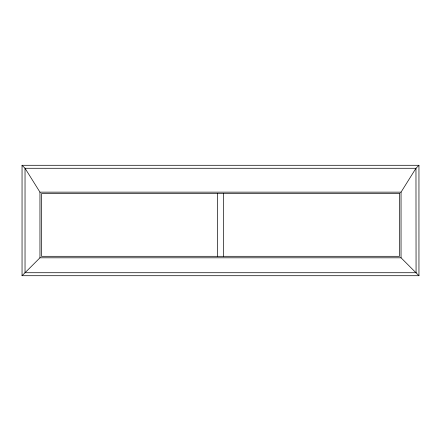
<?xml version="1.0" encoding="UTF-8"?>
<svg xmlns="http://www.w3.org/2000/svg" width="441" height="441" viewBox="0 0 441 441"><rect width="100%" height="100%" fill="white"/><g stroke="black" fill="none" stroke-linecap="round" stroke-linejoin="round"><path stroke-width="0.66" d="M418.95 275.708L401.045 257.803L401.045 192.149L415.968 168.275L418.95 165.292L418.95 275.708L22.05 275.708L22.05 165.292L418.95 165.292M22.05 275.708L39.955 257.803L401.045 257.803M22.05 165.292L25.032 168.275L39.955 192.149L401.045 192.149M415.968 272.725L25.032 272.725L25.032 168.275L415.968 168.275L416.067 272.825M223.543 193.312L223.543 256.249M217.518 193.312L217.518 256.249M39.955 192.149L39.955 257.803M399.552 193.643L41.448 193.643L41.448 256.309L399.552 256.309L399.552 193.643"/></g></svg>
